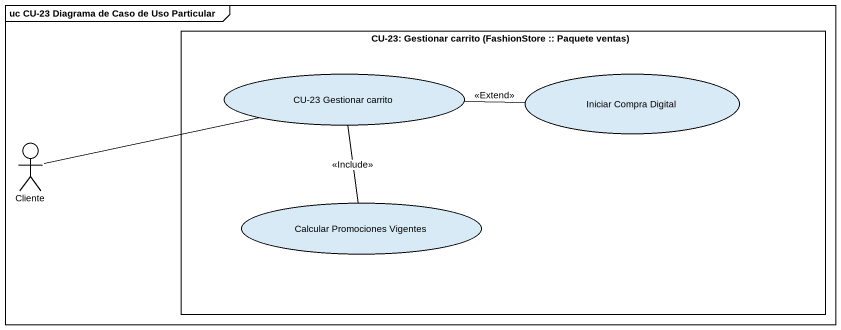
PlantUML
@startuml
mainframe uc CU-23 Diagrama de Caso de Uso Particular
rectangle "CU-23: Gestionar carrito (FashionStore :: Paquete ventas)" as CU_23_Gestionar_carrito {
  usecase "CU-23 Gestionar carrito" as CU_23_Gestionar_carrito_2
  usecase "Iniciar Compra Digital" as Iniciar_Compra_Digital
  usecase "Calcular Promociones Vigentes" as Calcular_Promociones
}
actor Cliente
CU_23_Gestionar_carrito_2 -- Calcular_Promociones : <<Include>>
Iniciar_Compra_Digital -left- CU_23_Gestionar_carrito_2 : <<Extend>>
Cliente -right- CU_23_Gestionar_carrito_2
@enduml
